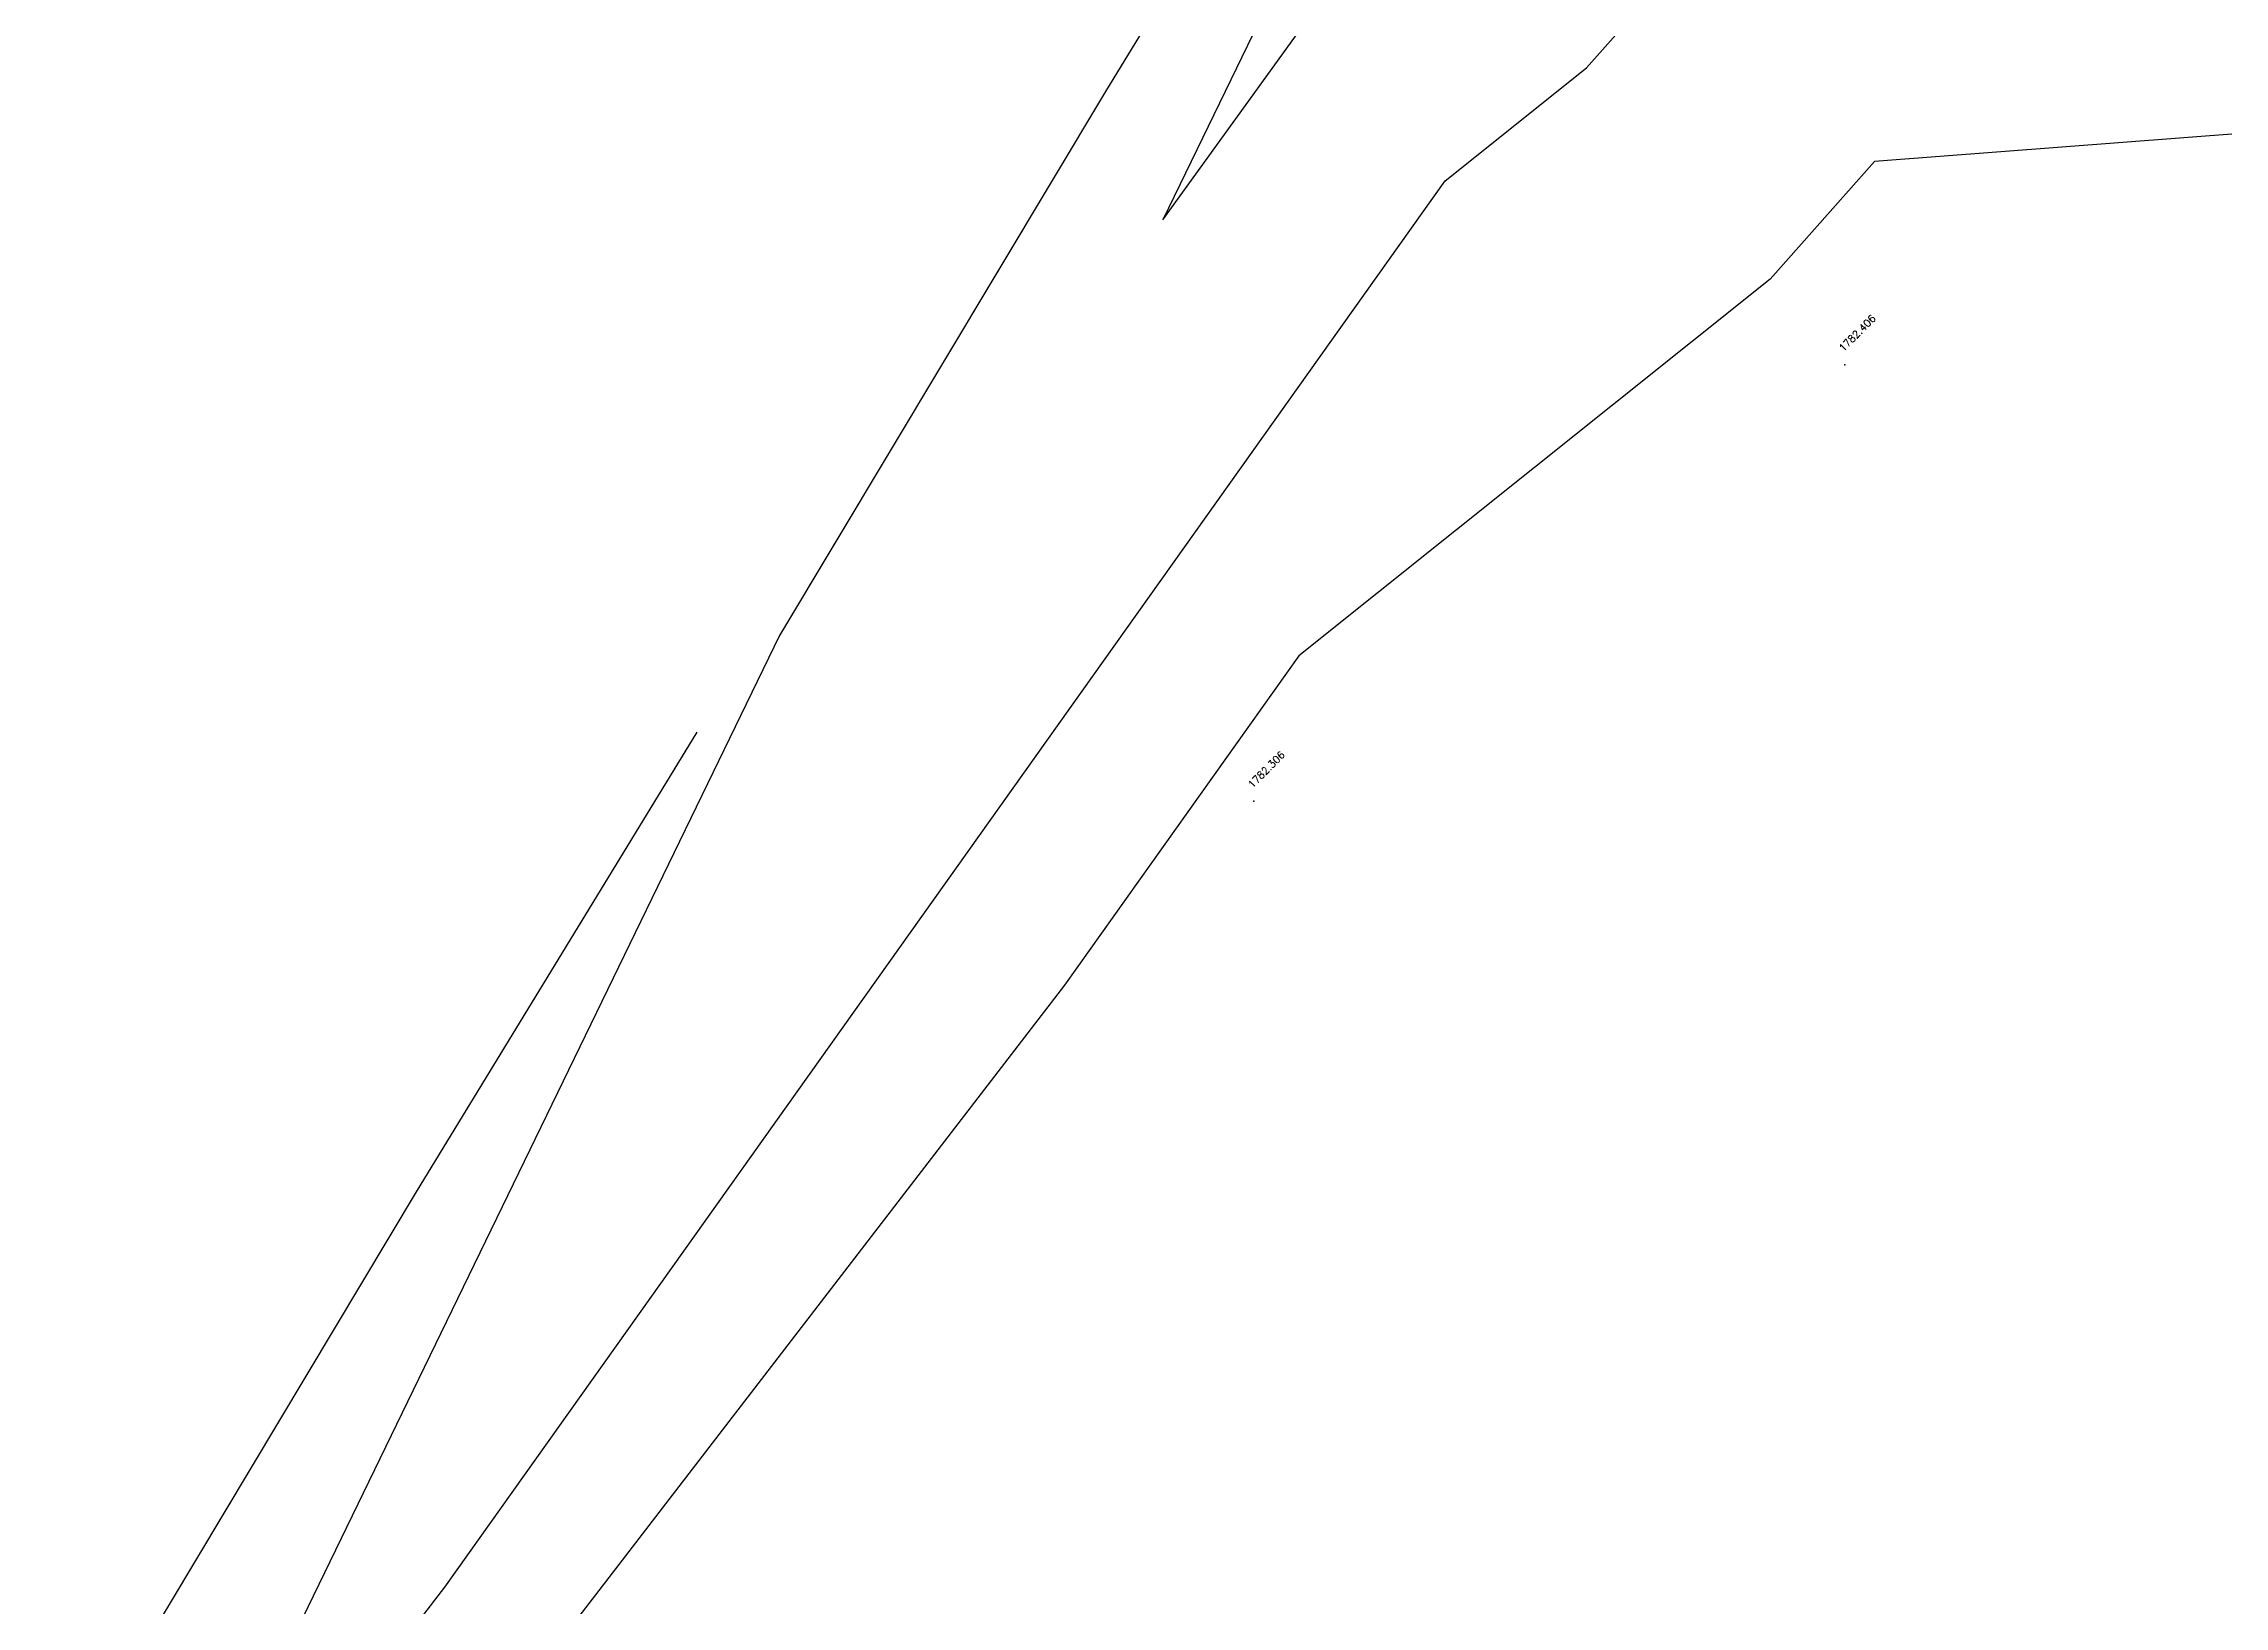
# Model space of a CAD drawing. Header units: inches. Extents: x 9956484 to 9957113, y 272553 to 273016.
# Drawn here: x 9956608.9 to 9956683.7, y 272821.1 to 272874.7 of the extents above; entities that cross this region are included whole.
import ezdxf
from ezdxf.enums import TextEntityAlignment as Align

# ---------------------------------------------------------------- set-up
doc = ezdxf.new("R2010")
doc.units = ezdxf.units.IN
doc.header["$MEASUREMENT"] = 0
for name, color, linetype in [('Contour', 4, 'Continuous'), ('Index_Contour', 8, 'Continuous'), ('Points', 7, 'Continuous'), ('Points-ELV', 6, 'Continuous'), ('Points-NUM', 4, 'Continuous'), ('Points-TXT', 3, 'Continuous')]:
    doc.layers.add(name, color=color, linetype=linetype)
doc.styles.add('romans', font='romans.shx')

# ---------------------------------------------------------------- blocks, each defined once
blk = doc.blocks.new('POINTS')
at = {"layer": 'Points'}
blk.add_line((0, 0), (0, 0), dxfattribs=at)
blk.add_point((0, 0), dxfattribs=at)
at = {"layer": 'Points-ELV', "style": 'romans'}
blk.add_attdef('ELEV', text='', height=1, rotation=45, dxfattribs=at).set_placement((0, 0), align=Align.BOTTOM_LEFT)
at = {"layer": 'Points-NUM', "style": 'romans'}
blk.add_attdef('PTNUM', text='', height=1, dxfattribs=at).set_placement((0, 0), align=Align.BOTTOM_RIGHT)
at = {"layer": 'Points-TXT', "style": 'romans'}
blk.add_attdef('DESC', text='', height=1, dxfattribs=at).set_placement((0, 0), align=Align.BOTTOM_RIGHT)

msp = doc.modelspace()

# ---------------------------------------------------------------- linework, layer by layer
at = {"layer": 'Contour'}
for points, elevation in [([(9956652.14, 272884.184), (9956645.401, 272873.138), (9956634.185, 272854.405), (9956611.915, 272808.512), (9956610.33, 272805.24), (9956618.188, 272815.882), (9956622.707, 272821.759), (9956657.011, 272870.006), (9956661.866, 272873.887), (9956674.269, 272887.858), (9956685.414, 272888.708), (9956698.188, 272909.497), (9956709.526, 272926.263), (9956703.404, 272935.818), (9956712.327, 272948.754), (9956722.684, 272960.455), (9956747.614, 272967.93), (9956747.946, 272975.104), (9956751.114, 272975.758), (9956760.192, 272984.277), (9956764.012, 272987.515), (9956790.131, 272990.738), (9956795.888, 272988.387)], 1781), ([(9956694.902, 272872.443), (9956671.746, 272870.677), (9956668.165, 272866.642), (9956651.992, 272853.713), (9956643.954, 272842.409), (9956621.358, 272813.02), (9956592.159, 272773.472), (9956588.257, 272765.951), (9956587.152, 272765.529), (9956586.022, 272765.467), (9956583.702, 272763.178), (9956589.994, 272776.173), (9956605.718, 272808.576), (9956621.732, 272835.324), (9956631.355, 272851.098)], 1782)]:
    msp.add_lwpolyline(points, dxfattribs=dict(at, elevation=elevation))
at = {"layer": 'Index_Contour', "elevation": 1780}
msp.add_lwpolyline([(9956672.925, 272917.271), (9956669.069, 272910.951), (9956662.653, 272900.234), (9956647.337, 272868.673), (9956671.599, 272902.287), (9956677.842, 272906.751), (9956693.941, 272931.164), (9956695.961, 272933.945), (9956709.884, 272954.128), (9956728.785, 272975.483), (9956740.159, 272978.894), (9956740.311, 272982.167), (9956741.756, 272982.465), (9956745.898, 272986.352), (9956756.587, 272995.412), (9956775.056, 272997.692), (9956779.126, 272996.029)], dxfattribs=at)

# ---------------------------------------------------------------- block references
at = {"layer": 'Points', "linetype": 'Continuous'}
ref = msp.add_blockref('POINTS', (9956670.722, 272863.701, 1782.406), dxfattribs=at)
ref.add_attrib('ELEV', '1782.406', dxfattribs={"layer": 'Points-ELV', "height": 0.25, "rotation": 45, "style": 'romans'}).set_placement((9956670.722, 272864.076, 1782.406), align=Align.BOTTOM_LEFT)
ref = msp.add_blockref('POINTS', (9956650.456, 272848.728, 1782.306), dxfattribs=at)
ref.add_attrib('ELEV', '1782.306', dxfattribs={"layer": 'Points-ELV', "height": 0.25, "rotation": 45, "style": 'romans'}).set_placement((9956650.456, 272849.103, 1782.306), align=Align.BOTTOM_LEFT)

doc.saveas('drawing.dxf')
